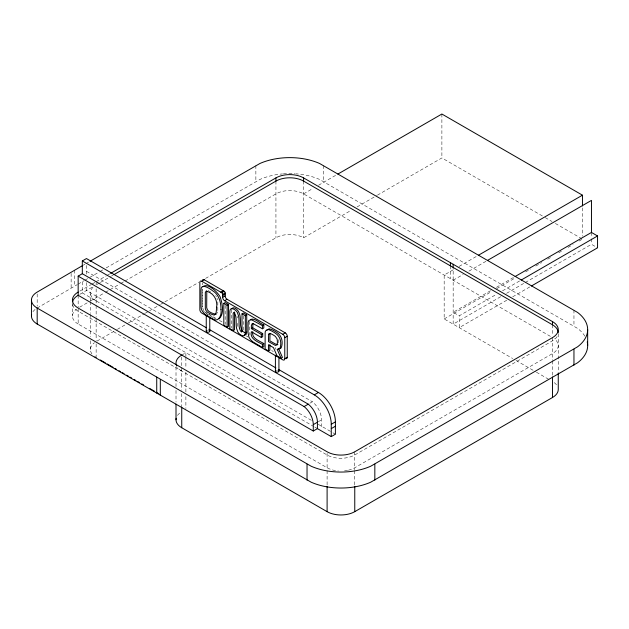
<?xml version="1.0" encoding="UTF-8"?>
<svg xmlns="http://www.w3.org/2000/svg" width="629" height="629" viewBox="0 0 629 629"><rect width="100%" height="100%" fill="white"/><g stroke="black" fill="none" stroke-linecap="round" stroke-linejoin="round"><path stroke-width="0.47" stroke-dasharray="3.15 2.36" d="M217.823 310.553L217.823 301.786M231.291 309.665L231.22 327.866M249.524 321.388L249.839 335.108M90.419 300.701L90.584 291.408A19.562 11.291 0 0 1 93.037 287.241M217.021 313.226L217.485 312.086M37.182 308.053L77.273 284.615M83.225 265.21L84.923 264.227M85.772 263.74L89.176 261.774M78.122 284.127L84.074 280.691M84.923 280.196L99.382 271.854M100.231 271.358L102.786 269.888M106.183 267.923L259.958 179.438A48.96 28.266 0 0 1 282.468 173.911M79.828 291.125L91.299 284.497M92.109 284.033L95.341 282.169M96.143 281.706L106.317 275.832M107.166 275.337L109.713 273.874M79.828 294.325L93.721 286.297M96.992 284.41L99.539 282.94M100.381 282.452L110.562 276.579M111.412 276.084L113.102 275.109M87.156 302.863L78.161 308.053L78.161 324.021L327.104 467.748A19.562 11.291 0 0 0 338.378 470.956M90.427 300.976L104.626 292.776M105.475 292.288L119.887 283.962M120.737 283.475L124.133 281.517M124.974 281.029L275.934 193.874A19.562 11.291 0 0 1 303.595 193.874L550.831 336.617M303.595 193.874L312.723 188.606M318.526 185.248L337.018 174.571M96.992 341.099L116.499 329.84M117.348 329.352L127.522 323.479M128.371 322.984L144.481 313.682M145.33 313.195L148.727 311.237M149.568 310.742L159.75 304.868M160.599 304.381L163.988 302.423M164.837 301.936L198.756 282.35M205.541 278.427L275.934 237.793A19.562 11.291 0 0 1 303.595 237.793L351.108 210.361M357.044 206.933L376.559 195.666M377.408 195.171L441.888 157.942L544.36 217.107M181.742 355.078L185.885 352.68L185.885 356.596M453.297 269.762L444.168 275.038L444.168 318.95L512.674 358.506M459.099 266.413L477.592 255.736M453.163 280.235L463.125 274.48M468.935 271.13L486.594 260.933M490.502 290.74L453.163 312.291L459.249 315.805L496.58 294.254M496.438 287.311L513.406 277.515M444.168 318.95L491.681 291.518M496.768 288.577L515.434 277.806M525.616 271.925L530.711 268.984M535.798 266.043L541.734 262.615M547.678 259.187L551.067 257.23M558.709 252.819L562.098 250.861M568.042 247.433L573.129 244.492M579.073 241.064L582.462 239.106M502.524 290.826L520.34 280.534M309.908 403.205L312.401 401.766A15.922 9.191 60 0 1 321.568 419.842L321.568 426.226L319.084 427.665M500.676 296.715L453.163 324.147L453.163 267.459M506.62 293.287L524.437 283.003M525.286 282.507L591.464 244.304L597.55 247.818M506.762 300.23L459.249 327.662L459.249 315.805M512.706 296.802L530.522 286.51M318.25 421.752L321.568 419.842M213.813 317.889L215.149 318.518M584.852 336.145A48.96 28.266 0 0 0 577.54 328.377L319.563 179.438A48.96 28.266 0 0 0 296.149 173.832M545.201 217.595L551.979 221.502M555.368 223.46L581.621 238.619M516.063 360.464L535.57 371.723M536.419 372.211L548.291 379.067M208.12 290.551L213.003 293.366M204.276 311.662L208.427 314.06M215.999 318.431L209.253 314.531A1.761 1.014 0 0 1 209.772 315.255M219.372 320.381L222.745 322.323M246.356 335.957L248.046 336.932M271.657 350.565L273.348 351.54M213.003 317.425L208.12 314.602L204.653 311.756M86.464 271.327L312.401 401.766M311.371 420.337L86.464 290.488L86.464 282.602M318.172 424.268L332.143 432.335M332.961 432.799L335.399 434.214M314.028 426.666L82.313 292.886L82.313 280.298M314.877 427.154L317.425 428.624M215.684 295.544L216.415 296.746M203.851 310.64L202.782 308.139M275.211 347.656L275.934 349.315M217.021 298.193L217.485 299.868M237.841 326.427L237.479 322.127M237.117 316.363L237.306 317.936M202.514 306.763L202.428 289.269M591.464 232.447L591.464 237.919M591.464 238.831L591.464 244.304M582.462 207.877L582.462 236.174M573.955 310.042L573.955 326.011M558.261 333.787L558.261 371.936M552.529 324.823L552.529 335.634M552.529 337.6L552.529 360.401M552.529 361.022L552.529 376.016M450.403 265.863L450.403 278.631M441.888 114.03L441.888 157.942M354.764 451.779L354.764 469.698M354.764 470.673L354.764 486.288M327.104 453.375L327.104 469.698M327.104 470.673L327.104 486.288M323.66 165.537L323.66 181.506M303.595 181.097L303.595 237.793M275.934 181.097L275.934 237.793M255.869 165.537L255.869 181.506M243.399 315.915L243.399 330.209M225.198 305.411L225.198 324.391M202.341 282.861L202.341 284.811M202.341 289.694L202.341 307.259M185.885 357.571L185.885 368.319M185.885 372.234L185.885 392.755M185.885 396.671L185.885 408.394M181.742 357.036L181.742 366.809M181.742 367.784L181.742 390.263M181.742 393.581L181.742 406.884M176.01 366.974L176.01 386.521M176.01 390.428L176.01 402.159M96.143 282.507L96.143 284.898M96.143 288.829L96.143 304.507M96.143 305.482L96.143 317.197M96.143 318.172L96.143 340.619M96.143 343.874L96.143 356.58M90.419 301.684L90.419 313.407M90.419 314.39L90.419 336.869M90.419 340.776L90.419 349.575M86.464 265.43L86.464 274.142M78.161 295.276L78.161 307.07M74.717 270.124L74.717 286.093M72.437 303.264L72.437 316.041M71.132 273.426L71.132 288.452M37.182 293.963L37.182 306.174M177.496 415.431A19.562 11.291 0 0 1 180.051 412.883M91.905 353.899A19.562 11.291 0 0 1 94.46 342.703M554.22 382.629A19.562 11.291 0 0 1 557.593 386.576M348.419 470.193A19.562 11.291 0 0 0 354.764 467.748L552.529 353.569A19.562 11.291 0 0 0 554.22 338.709M347.625 470.374A19.562 11.291 0 0 1 343.481 470.956M96.143 300.866A19.562 11.291 0 0 1 90.419 292.886M283.372 173.832A48.96 28.266 0 0 1 295.245 173.769M78.161 324.021A19.562 11.291 0 0 1 76.479 309.169M72.602 304.735A19.562 11.291 0 0 0 78.161 311.253L327.104 454.971A19.562 11.291 0 0 0 354.764 454.971L552.529 340.792A19.562 11.291 0 0 0 557.593 335.729M181.742 371.047A19.562 11.291 0 0 1 177.496 367.383M276.705 370.166A1.761 1.014 0 0 1 277.617 370.166M207.554 330.241A1.761 1.014 0 0 1 208.466 330.241M207.554 314.272A1.761 1.014 0 0 1 208.466 314.272M32.936 311.717A19.562 11.291 0 0 1 35.491 309.169M203.772 311.276A2.831 1.635 60 0 1 203.529 311.033M278.694 339.684A15.882 9.168 60 0 1 278.694 342.805"/><path stroke-width="0.94" d="M233.162 330.587L229.837 328.668L229.837 311.52C229.695 305.513 237.361 310.254 237.793 313.769C240.585 319.414 237.102 327.497 241.394 332.12L242.016 331.019L242.016 313.855L243.399 313.061L246.725 314.972L246.725 332.128L245.341 332.938C245.483 338.945 237.817 334.203 237.385 330.689C234.593 325.044 238.077 316.961 233.784 312.33L233.162 313.439L233.162 330.587L234.546 329.785L234.609 311.992M246.725 332.143L246.096 334.628L244.233 335.084M206.784 290.905L206.697 307.77C207.067 311.803 212.398 313.376 215.684 314.335L216.415 313.973M252.952 323.463L252.748 327.819L262.71 333.574L262.71 336.696L261.326 337.49L251.364 331.735C249.556 338.905 257.576 341.681 262.435 344.37L263.818 343.568L263.818 346.689L262.435 347.483L253.125 342.011L250.633 339.794L248.974 337.278L248.038 332.938L248.141 322.182L248.974 320.326L251.773 319.894L262.435 325.657L263.818 324.863L263.818 327.976L262.435 328.778L253.228 323.66L252.19 323.644L251.364 325.5L251.364 328.621L261.326 334.376L262.71 333.574M270.045 333.331L269.841 340.808L275.376 344.008L277.861 344.661M202.782 286.84C207.185 282.122 218.082 292.383 220.221 297.037C222.352 303.713 224.639 313.533 219.018 318.927M231.496 308.831C233.839 305.663 238.407 310.325 239.177 312.975C241.678 318.722 239.067 325.775 242.291 331.145M266.932 330.17L269.11 328.794L271.602 329.454A49.282 28.454 60 0 1 276.933 332.529C281.981 335.658 283.341 342.719 281.147 347.916L280.062 348.521M82.375 265.705L37.182 292.084A19.562 11.291 0 0 0 37.182 308.053L311.127 466.215A48.96 28.266 0 0 0 370.733 466.215L577.54 346.823A48.96 28.266 0 0 0 577.54 312.409L319.563 163.469A48.96 28.266 0 0 0 259.958 163.469L90.026 261.287M31.615 314.563A19.562 11.291 0 0 0 37.182 324.021L311.127 482.191A48.96 28.266 0 0 0 370.733 482.191L577.54 362.791A48.96 28.266 0 0 0 587.242 341.893M250.358 319.524C255.177 317.433 259.565 323.691 263.818 324.863M278.498 369.42L318.431 392.472A23.996 13.854 60 0 1 335.399 421.87L335.399 434.214L331.255 436.605L317.425 428.624L317.425 422.232A15.922 9.191 60 0 0 308.249 404.164L82.313 273.717L82.313 260.949L86.464 258.55L206.273 327.717M72.602 301.794A19.562 11.291 0 0 1 78.161 295.276L78.161 276.115L82.313 273.717M110.562 273.379L275.934 177.905A19.562 11.291 0 0 1 303.595 177.905L552.529 321.631A19.562 11.291 0 0 1 552.529 337.6L354.764 451.779A19.562 11.291 0 0 1 327.104 451.779L78.161 308.053A19.562 11.291 0 0 1 78.161 292.084M113.951 274.621L275.934 181.097A19.562 11.291 0 0 1 303.595 181.097L552.529 324.823A19.562 11.291 0 0 1 558.261 332.804M337.867 174.084L441.888 114.03L582.462 195.187L582.462 205.927M287.256 357.264L284.764 358.695A2.831 1.635 60 0 1 282.767 359.851L201.783 313.1A2.831 1.635 60 0 1 199.849 309.672L199.849 282.342A2.736 1.58 60 0 1 201.783 281.226L204.276 279.787L224.16 291.274A1.368 0.794 60 0 1 225.135 292.949L225.135 295.913A2.783 1.612 60 0 0 227.069 299.27L285.259 332.867A2.831 1.635 60 0 1 287.256 336.256L287.256 357.264A2.831 1.635 60 0 1 285.77 358.632M220.708 292.147L223.193 290.708M201.783 281.226L221.675 292.705L224.16 291.274M284.764 358.695L284.764 337.687A2.831 1.635 60 0 0 282.767 334.298L224.577 300.709A2.783 1.612 60 0 1 222.642 297.352L222.642 294.388L225.135 292.949M222.642 295.504L225.135 294.065M222.642 297.352L225.135 295.913M224.577 300.709L227.069 299.27M223.814 303.367L225.198 302.565L228.524 304.483L228.524 326.309L227.14 327.111L223.814 325.193L223.814 303.367L227.14 305.277L228.524 304.483M242.016 313.855L245.341 315.774L246.725 314.972M251.364 328.621L252.748 327.819M282.767 334.298L285.259 332.867M284.764 337.687L287.256 336.256M278.545 348.474L282.46 357.453L281.077 358.247L277.161 349.268L279.763 348.71C281.957 343.52 280.605 336.46 275.549 333.331A49.282 28.454 60 0 0 270.218 330.249C267.726 328.487 264.526 330.39 265.131 333.456L265.131 349.048L268.457 350.958L269.841 350.164L269.841 344.818M478.441 255.248L582.462 195.187M487.444 260.445L591.464 200.384L591.464 232.447L515.104 276.532M82.313 260.949L314.28 394.87L318.431 392.472M521.189 280.047L597.55 235.961L597.55 247.818L531.371 286.022M78.161 276.115L304.098 406.562L308.249 404.164M317.425 428.624L313.273 431.014L313.273 424.63L317.425 422.232M331.255 436.605L331.255 424.268L335.399 421.87M331.255 428.624L335.399 426.226M176.175 418.277A19.562 11.291 0 0 0 181.742 427.736L327.104 511.66A19.562 11.291 0 0 0 354.764 511.66L552.529 397.481A19.562 11.291 0 0 0 558.261 389.5L558.261 372.911M591.464 232.447L597.55 235.961M242.016 331.003L245.341 332.938M263.818 343.568C259.415 340.816 251.309 338.551 252.748 331.719M281.077 358.247L277.098 355.951L273.466 347.617L268.457 344.723L268.457 350.958M208.82 329.195L275.942 367.949M78.161 295.276L313.273 431.014M100.381 360.008L105.46 362.941M107.15 363.916L113.078 367.336M114.769 368.311L116.459 369.294M119.007 370.756L120.697 371.739M122.388 372.714L124.086 373.689M126.626 375.159L128.316 376.134M130.006 377.109L131.705 378.092M134.244 379.554L135.935 380.537M137.633 381.512L139.323 382.487M141.863 383.957L143.554 384.932M149.482 388.352L154.561 391.285M156.259 392.268L158.799 393.73M587.659 329.612L587.659 345.58M573.955 349.181L573.955 365.15M552.529 321.631L552.529 324.823M552.529 376.991L552.529 397.481M453.163 264.259L453.163 267.459M450.403 262.663L450.403 265.863M374.829 464.147L374.829 480.116M354.764 486.288L354.764 511.66M327.104 486.288L327.104 511.66M307.038 464.147L307.038 480.116M303.595 177.905L303.595 181.097M278.922 357.995L278.922 371.149M275.934 177.905L275.934 181.097M275.4 371.149L275.4 355.181A1.761 1.014 0 0 0 277.161 356.195M262.435 325.657L262.435 328.778M262.435 344.37L262.435 347.483M261.326 334.376L261.326 337.49M245.341 315.774L245.341 332.922M227.14 305.277L227.14 327.111M209.772 317.134L209.772 331.224M206.249 315.255L206.249 331.224M181.742 407.246L181.742 427.736M176.01 404.117L176.01 419.755M160.316 379.436L160.316 395.405M156.731 377.078L156.731 393.046M37.182 308.053L37.182 324.021M31.45 300.072L31.45 316.041M96.143 357.563A19.562 11.291 0 0 1 94.987 356.832M176.678 365.984A19.562 11.291 0 0 1 181.742 355.078M304.098 406.562A15.922 9.191 60 0 1 313.273 424.63M314.28 394.87A23.996 13.854 60 0 1 331.255 424.268M278.403 370.426A1.761 1.014 0 0 1 278.403 371.865A1.761 1.014 0 0 1 275.911 371.865A1.761 1.014 0 0 1 275.911 370.426M209.253 330.508A1.761 1.014 0 0 1 209.253 331.939A1.761 1.014 0 0 1 206.768 331.939A1.761 1.014 0 0 1 206.768 330.508M208.466 316.238A1.761 1.014 0 0 1 206.312 315.514M221.675 292.705A1.368 0.794 60 0 1 222.642 294.388M202.491 280.133A2.736 1.58 60 0 1 204.276 279.787M220.976 309.586C221.966 314.634 218.601 323.259 212.437 318.691C207.444 316.143 200.706 312.715 201.044 306.103L201.044 290.063C200.722 282.555 209.756 288.546 212.437 290.629C219.041 294.364 221.07 302.502 220.976 309.586M216.706 307.125L216.101 312.888L214.3 315.137C211.014 314.178 205.683 312.605 205.313 308.564L205.313 292.532L206.115 291.117C213.601 292.855 217.555 299.852 216.706 307.125M268.662 334.125L268.457 341.61L275.447 345.447L277.106 344.849A15.882 9.168 60 0 0 277.106 339L275.447 336.484A22.502 12.989 60 0 0 270.321 333.527L268.662 334.125"/></g></svg>
